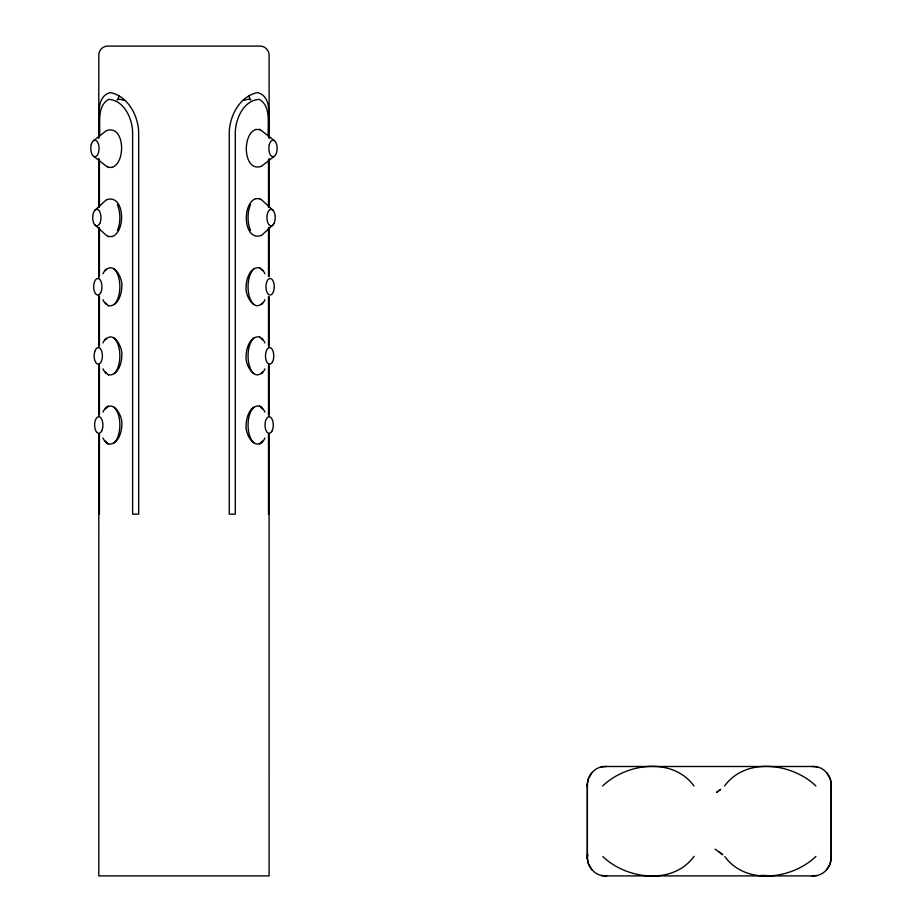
<?xml version="1.0" encoding="UTF-8"?>
<svg xmlns="http://www.w3.org/2000/svg" width="922" height="922" viewBox="0 0 922 922"><rect width="100%" height="100%" fill="white"/><g stroke="black" fill="none" stroke-linecap="round" stroke-linejoin="round"><path stroke-width="1.38" d="M592.051 869.93L588.443 863.799L587.349 858.209L587.36 784.138C587.579 774.33 596.546 765.594 606.48 766.493L812.098 766.493C822.643 765.514 831.955 775.425 831.218 785.821L831.218 858.209C831.033 868.028 822.055 876.81 812.098 875.9L606.48 875.9C596.546 876.81 587.568 868.063 587.36 858.255L587.349 784.184L588.455 778.537L592.051 772.463M826.515 772.463L830.134 778.594L831.218 784.184L831.218 856.573L830.077 863.96L826.515 869.93M98.827 132.422C100.59 119.918 94.263 97.179 110.179 92.592C127.812 95.876 138.3 115.642 138.657 132.422L138.657 514.13L132.607 514.13L132.607 132.422C132.388 118.708 124.136 100.06 108.635 99.392C96.119 106.376 100.786 124.758 99.415 136.744M587.36 858.255L587.545 854.648M587.349 858.209L587.372 856.342M831.206 786.051L831.218 784.184M587.36 856.411L587.706 854.141M117.624 99.495L119.33 95.715M105.373 270.688C113.74 260.73 123.122 278.801 121.785 286.742C121.75 294.337 117.705 307.176 108.162 305.678M105.373 339.838C113.74 329.88 123.122 347.951 121.785 355.892C121.75 363.487 117.705 376.326 108.162 374.828M105.373 408.988C113.74 399.03 123.122 417.101 121.785 425.042C121.75 432.637 117.705 445.476 108.162 443.978A19.362 9.681 90 0 1 102.987 437.996M262.54 302.796C254.172 312.754 244.791 294.683 246.128 286.742C246.162 279.147 250.208 266.308 259.75 267.806M262.54 371.946C254.172 381.904 244.791 363.833 246.128 355.892C246.162 348.297 250.208 335.458 259.75 336.956M262.54 441.096C254.172 451.054 244.791 432.983 246.128 425.042C246.162 417.447 250.208 404.608 259.75 406.106A19.362 9.681 -90 0 1 264.925 412.088M602.608 786.051C626.073 763.266 672.553 756.582 693.978 785.982M815.97 856.342C792.597 879.023 746.198 885.869 724.784 856.573M724.519 786.051C745.921 756.628 792.39 763.22 815.901 785.982M694.059 856.342C672.714 885.719 626.384 879.196 602.85 856.573M94.77 210.4L106.237 199.901M261.675 235.283L273.143 224.784M93.848 140.432L106.237 130.751M261.675 166.133L274.065 156.452M108.162 167.378L112.196 167.378M255.728 129.506L259.75 129.506M108.162 236.528L112.196 236.528M255.728 198.656L259.75 198.656M106.745 130.555C124.412 124.458 126.452 162.353 112.115 167.435M106.745 199.705C124.412 193.608 126.452 231.503 112.115 236.585M255.797 129.449C241.46 134.531 243.5 172.426 261.168 166.329M255.797 198.599C241.46 203.681 243.5 241.576 261.168 235.479M243.212 100.463L248.156 99.23L250.922 99.772M116.99 99.772L119.756 99.23L124.701 100.463M108.381 406.049L108.162 406.106A19.362 9.681 90 0 0 102.987 412.088M259.531 444.035L259.75 443.978A19.362 9.681 -90 0 0 264.925 437.996M601.248 766.908L606.688 766.493M811.89 875.9L817.33 875.485M760.638 875.462L766.078 875.462M98.827 514.13L99.415 514.13L99.415 434.907M269.086 514.13L268.498 514.13L268.498 434.907M811.89 766.493L817.422 766.931M606.688 875.9L601.156 875.462M715.092 849.104L722.721 854.752L718.803 851.571M259.531 129.449L261.168 130.555M259.531 198.599L261.168 199.705M259.531 267.749L262.54 270.688M106.745 166.329L108.381 167.435M259.531 336.899L262.54 339.838M106.745 235.479L108.381 236.585M259.531 406.049L262.54 408.988M108.381 305.735L105.373 302.796M108.381 374.885L105.373 371.946M108.381 444.035L105.373 441.096M261.675 130.751L274.065 140.432M93.848 156.452L106.237 166.133M261.675 199.901L273.143 210.4M94.77 224.784L106.237 235.283M248.583 95.715L250.288 99.495M831.206 856.342L831.218 858.209M269.086 132.422C267.322 119.918 273.65 97.179 257.734 92.592C240.1 95.876 229.624 115.642 229.255 132.422L229.255 514.13L235.306 514.13L235.306 132.422C235.525 118.708 243.777 100.06 259.278 99.392C271.794 106.376 267.126 124.758 268.498 136.744M269.12 138.484L269.12 54.951C268.994 50.272 265.04 46.123 260.304 46.1L107.62 46.1C102.895 46.077 98.712 50.203 98.792 54.951L98.792 138.484M269.086 158.354L269.12 207.623M269.086 227.492L269.086 276.462M269.086 296.63L269.086 347.041M269.086 364.328L269.12 416.456M269.086 433.467L269.12 875.9L98.792 875.9L98.827 433.467M268.498 159.794L268.498 207.323M268.498 227.492L268.498 276.462M268.498 296.63L268.498 345.6M268.498 365.769L268.498 414.739M99.415 159.794L99.415 207.323M99.415 227.492L99.415 276.462M99.415 296.63L99.415 345.6M99.415 365.769L99.415 414.739M98.827 158.354L98.792 207.623M98.827 227.492L98.792 278.19M98.827 295.19L98.792 347.329M98.827 364.328L98.792 416.456M114.121 407.351A19.362 9.681 -90 0 1 119.86 425.042A19.362 9.681 -90 0 1 114.121 442.733M117.371 204.638A19.362 9.681 -90 0 1 117.371 230.546M114.121 269.051A19.362 9.681 -90 0 1 119.86 286.742A19.362 9.681 -90 0 1 114.121 304.433M114.121 338.201A19.362 9.681 -90 0 1 119.86 355.892A19.362 9.681 -90 0 1 114.121 373.583M106.237 373.583A19.362 9.681 -90 0 1 102.987 368.846M102.987 342.938A19.362 9.681 -90 0 1 106.237 338.201M106.237 304.433A19.362 9.681 90 0 1 102.987 299.696M102.987 273.788A19.362 9.681 90 0 1 106.237 269.051M253.804 442.733A19.362 9.681 -90 0 1 248.053 425.042A19.362 9.681 -90 0 1 253.792 407.351M261.675 269.051A19.362 9.681 90 0 1 264.925 273.788M264.925 299.696A19.362 9.681 90 0 1 261.675 304.433M261.675 338.201A19.362 9.681 90 0 1 264.925 342.938M264.925 368.846A19.362 9.681 90 0 1 261.675 373.583M253.804 373.583A19.362 9.681 -90 0 1 248.053 355.892A19.362 9.681 -90 0 1 253.804 338.201M250.542 230.546A19.362 9.681 -90 0 1 250.542 204.638M253.804 304.433A19.362 9.681 -90 0 1 248.053 286.742A19.362 9.681 -90 0 1 253.804 269.051M720.555 789.463L716.751 792.275L720.555 789.463M587.372 786.051L587.349 784.184L587.36 785.982M101.697 430.908A8.298 4.149 -90 0 0 99.83 417.021A8.298 4.149 -90 0 0 94.747 427.186A8.298 4.149 -90 0 0 101.697 430.908M91.336 144.293A8.298 4.149 90 0 0 94.931 156.74A8.298 4.149 90 0 0 98.516 144.293A8.298 4.149 90 0 0 91.336 144.293M99.772 223.458A8.298 4.149 -90 0 0 97.916 209.582A8.298 4.149 -90 0 0 92.834 219.736A8.298 4.149 -90 0 0 99.772 223.458M100.74 292.608A8.298 4.149 -90 0 0 98.873 278.732A8.298 4.149 -90 0 0 93.79 288.886A8.298 4.149 -90 0 0 100.74 292.608M94.689 351.743A8.298 4.149 90 0 0 98.285 364.19A8.298 4.149 90 0 0 101.869 351.743A8.298 4.149 90 0 0 94.689 351.743M269.397 144.293A8.298 4.149 90 0 0 272.993 156.74A8.298 4.149 90 0 0 276.577 144.293A8.298 4.149 90 0 0 269.397 144.293M272.094 430.908A8.298 4.149 -90 0 0 270.227 417.032A8.298 4.149 -90 0 0 265.144 427.186A8.298 4.149 -90 0 0 272.094 430.908M274.007 223.458A8.298 4.149 -90 0 0 272.14 209.571A8.298 4.149 -90 0 0 267.057 219.747A8.298 4.149 -90 0 0 274.007 223.458M266.516 282.593A8.298 4.149 90 0 0 270.111 295.04A8.298 4.149 90 0 0 273.707 282.593A8.298 4.149 90 0 0 266.516 282.593M272.566 361.758A8.298 4.149 -90 0 0 270.711 347.871A8.298 4.149 -90 0 0 265.628 358.036A8.298 4.149 -90 0 0 272.566 361.758"/></g></svg>
